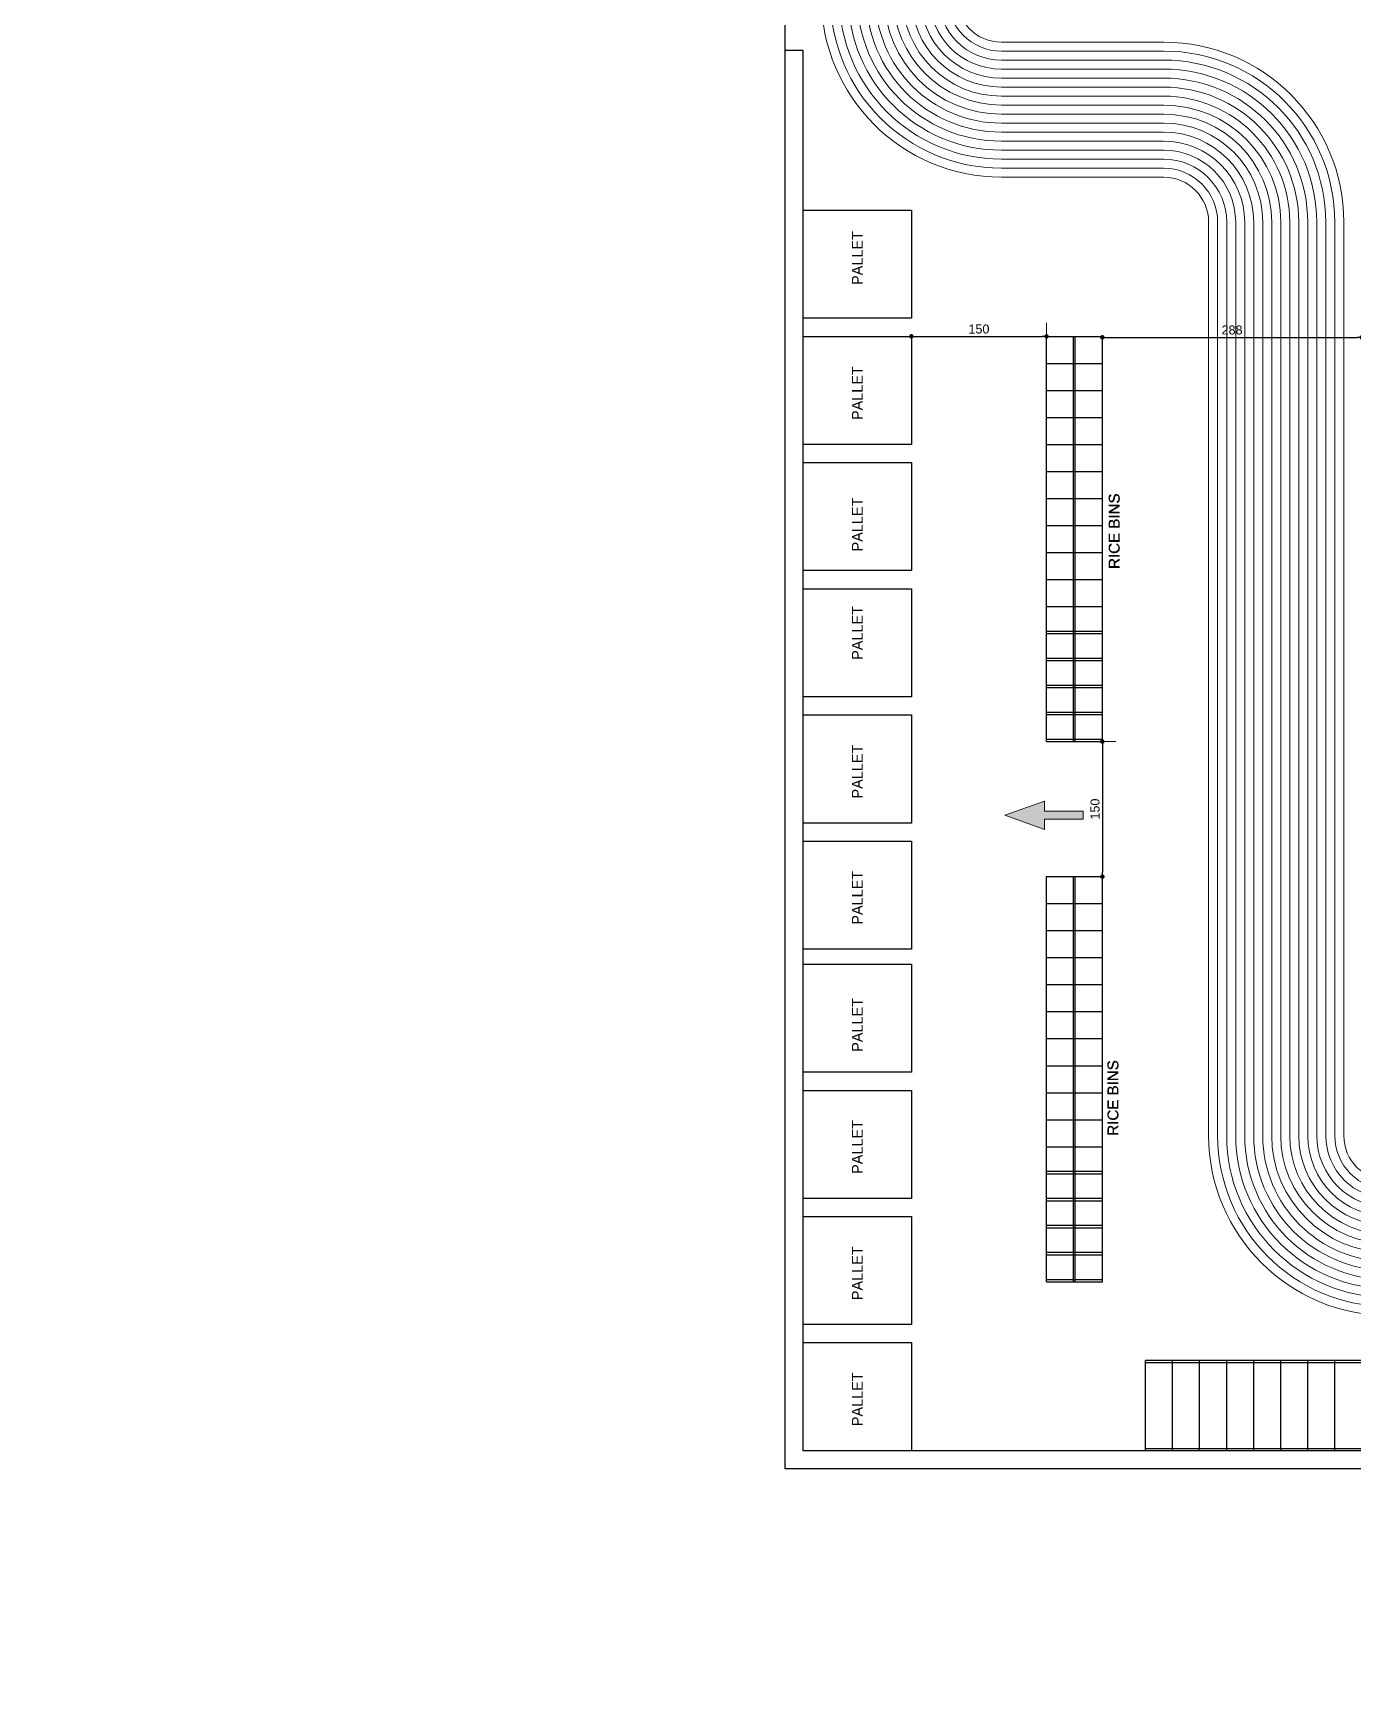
# Model space of a CAD drawing. Header units: centimetres. Extents: x 370416 to 395283, y 44791 to 69658.
# Drawn here: x 377364 to 378829, y 55672 to 57518 of the extents above; entities that cross this region are included whole.
import ezdxf

# ---------------------------------------------------------------- set-up
doc = ezdxf.new("R2010")
doc.units = ezdxf.units.CM
doc.header["$PDMODE"] = 2
doc.header["$PDSIZE"] = -10
for name, color, linetype in [('D RACK', 7, 'Continuous'), ('LVI_FLOOR BEDS - GENERAL', 254, 'Continuous'), ('SPN-FURNITURE', 7, 'Continuous')]:
    doc.layers.add(name, color=color, linetype=linetype)
doc.layers.add('SPN-DIM', color=8, linetype='Continuous', lineweight=15)
doc.styles.add('ARIAL', font='arial.ttf')
doc.styles.add('TREE', font='arial.ttf')
doc.dimstyles.new('arc', dxfattribs={"dimtxt": 10, "dimasz": 5, "dimexe": 15, "dimexo": 2.5, "dimgap": 3, "dimtad": 1, "dimdec": 0, "dimzin": 0, "dimtxsty": 'TREE', "dimblk": 'DOT', "dimcen": 15, "dimdle": 0.5, "dimclrd": 256, "dimclre": 8, "dimclrt": 256, "dimadec": 0, "dimazin": 0, "dimtfac": 1, "dimtdec": 0, "dimtofl": 0, "dimtmove": 1, "dimatfit": 0, "dimldrblk": 'DOT', "dimfxl": 20, "dimfxlon": 1, "dimtolj": 1, "dimtzin": 0, "dimlwd": -1, "dimlwe": 0, "dimarcsym": 0})

# ---------------------------------------------------------------- blocks, each defined once
blk = doc.blocks.new('_Dot')
at = {"color": 0, "linetype": 'ByBlock', "lineweight": -2}
blk.add_line((-0.5, 0), (-1, 0), dxfattribs=at)
at = {"color": 0, "linetype": 'ByBlock', "lineweight": -3, "const_width": 0.5}
blk.add_lwpolyline([(-0.25, 0, 1), (0.25, 0, 1)], format="xyb", close=True, dxfattribs=at)
blk = doc.blocks.new('*D335')
at = {"color": 8, "lineweight": 0, "transparency": 16777216}
for p, q in [((378488.6, 57181.1), (378488.6, 57196.1)), ((378338.6, 57181.1), (378338.6, 57166.1))]:
    blk.add_line(p, q, dxfattribs=at)
at = {"transparency": 16777216}
blk.add_line((378343.6, 57181.1), (378483.6, 57181.1), dxfattribs=at)
at = {"layer": 'Defpoints', "color": 0, "transparency": 16777216}
for p in [(378338.6, 57181.1), (378488.6, 57181.1), (378488.6, 57181.1)]:
    blk.add_point(p, dxfattribs=at)
at = {"transparency": 16777216, "xscale": 5, "yscale": 5, "zscale": 5, "rotation": 180}
blk.add_blockref('_Dot', (378338.6, 57181.1), dxfattribs=at)
at = {"transparency": 16777216, "xscale": 5, "yscale": 5, "zscale": 5}
blk.add_blockref('_Dot', (378488.6, 57181.1), dxfattribs=at)
at = {"transparency": 16777216, "insert": (378413.6, 57189.2), "char_height": 10, "attachment_point": 5, "style": 'TREE'}
blk.add_mtext('\\A1;150', dxfattribs=at)
blk = doc.blocks.new('*D327')
at = {"color": 8, "lineweight": 0, "transparency": 16777216}
for p, q in [((378550.6, 56731.1), (378565.6, 56731.1)), ((378550.6, 56581.1), (378535.6, 56581.1))]:
    blk.add_line(p, q, dxfattribs=at)
at = {"transparency": 16777216}
blk.add_line((378550.6, 56726.1), (378550.6, 56586.1), dxfattribs=at)
at = {"layer": 'Defpoints', "color": 0, "transparency": 16777216}
for p in [(378550.6, 56731.1), (378550.6, 56581.1), (378550.6, 56581.1)]:
    blk.add_point(p, dxfattribs=at)
at = {"transparency": 16777216, "xscale": 5, "yscale": 5, "zscale": 5}
for p, rotation in [((378550.6, 56731.1), 90), ((378550.6, 56581.1), 270)]:
    blk.add_blockref('_Dot', p, dxfattribs=dict(at, rotation=rotation))
at = {"transparency": 16777216, "insert": (378542.5, 56656.1), "char_height": 10, "attachment_point": 5, "rotation": 90, "style": 'TREE'}
blk.add_mtext('\\A1;150', dxfattribs=at)
blk = doc.blocks.new('*D337')
at = {"color": 8, "lineweight": 0, "transparency": 16777216}
for p, q in [((378838.6, 57160), (378838.6, 57195)), ((378550.6, 57180), (378550.6, 57165))]:
    blk.add_line(p, q, dxfattribs=at)
at = {"transparency": 16777216}
blk.add_line((378555.6, 57180), (378833.6, 57180), dxfattribs=at)
at = {"layer": 'Defpoints', "color": 0, "transparency": 16777216}
for p in [(378550.6, 57181.1), (378838.6, 57180), (378838.6, 57117.9)]:
    blk.add_point(p, dxfattribs=at)
at = {"transparency": 16777216, "xscale": 5, "yscale": 5, "zscale": 5, "rotation": 180}
blk.add_blockref('_Dot', (378550.6, 57180), dxfattribs=at)
at = {"transparency": 16777216, "xscale": 5, "yscale": 5, "zscale": 5}
blk.add_blockref('_Dot', (378838.6, 57180), dxfattribs=at)
at = {"transparency": 16777216, "insert": (378694.6, 57188.1), "char_height": 10, "attachment_point": 5, "style": 'TREE'}
blk.add_mtext('\\A1;288', dxfattribs=at)

msp = doc.modelspace()

# ---------------------------------------------------------------- hatches: boundary and pattern name
at = {"layer": 'LVI_FLOOR BEDS - GENERAL', "lineweight": -3, "transparency": 33554508}
h = msp.add_hatch(color=1, dxfattribs=at)
h.dxf.hatch_style = 1
h.paths.add_polyline_path([(378529.4, 56653.7), (378529.4, 56644.7), (378486.3, 56644.7), (378486.3, 56633.5), (378442.3, 56649.2), (378486.3, 56664.9), (378486.3, 56653.7)])
h = msp.add_hatch(color=1, dxfattribs=at)
h.dxf.hatch_style = 1
h.paths.add_polyline_path([(378529.4, 56653.7), (378529.4, 56644.7), (378486.3, 56644.7), (378486.3, 56633.5), (378442.3, 56649.2), (378486.3, 56664.9), (378486.3, 56653.7)])
h = msp.add_hatch(color=1, dxfattribs=at)
h.dxf.hatch_style = 1
h.paths.add_polyline_path([(378529.4, 56653.7), (378529.4, 56644.7), (378486.3, 56644.7), (378486.3, 56633.5), (378442.3, 56649.2), (378486.3, 56664.9), (378486.3, 56653.7)])
h = msp.add_hatch(color=1, dxfattribs=at)
h.dxf.hatch_style = 1
h.paths.add_polyline_path([(378529.4, 56653.7), (378529.4, 56644.7), (378486.3, 56644.7), (378486.3, 56633.5), (378442.3, 56649.2), (378486.3, 56664.9), (378486.3, 56653.7)])
h = msp.add_hatch(color=1, dxfattribs=at)
h.dxf.hatch_style = 1
h.paths.add_polyline_path([(378529.4, 56653.7), (378529.4, 56644.7), (378486.3, 56644.7), (378486.3, 56633.5), (378442.3, 56649.2), (378486.3, 56664.9), (378486.3, 56653.7)])
h = msp.add_hatch(color=1, dxfattribs=at)
h.dxf.hatch_style = 1
h.paths.add_polyline_path([(378529.4, 56653.7), (378529.4, 56644.7), (378486.3, 56644.7), (378486.3, 56633.5), (378442.3, 56649.2), (378486.3, 56664.9), (378486.3, 56653.7)])
h = msp.add_hatch(color=1, dxfattribs=at)
h.dxf.hatch_style = 1
h.paths.add_polyline_path([(378529.4, 56653.7), (378529.4, 56644.7), (378486.3, 56644.7), (378486.3, 56633.5), (378442.3, 56649.2), (378486.3, 56664.9), (378486.3, 56653.7)])
h = msp.add_hatch(color=1, dxfattribs=at)
h.dxf.hatch_style = 1
h.paths.add_polyline_path([(378529.4, 56653.7), (378529.4, 56644.7), (378486.3, 56644.7), (378486.3, 56633.5), (378442.3, 56649.2), (378486.3, 56664.9), (378486.3, 56653.7)])

# ---------------------------------------------------------------- linework, layer by layer
for p, q in [((378198.6, 55923.5), (378198.6, 57748.5)), ((378218.6, 57498.5), (378198.6, 57498.5)), ((378218.6, 55943.5), (378218.6, 57498.5)), ((379018.6, 56043.5), (378598.6, 56043.5)), ((378598.6, 55943.5), (378598.6, 56043.5)), ((379018.6, 56043.5), (378598.6, 56043.5)), ((378598.6, 56041), (378598.6, 56043.5)), ((378628.6, 55943.5), (378628.6, 56043.5)), ((378628.6, 55943.5), (378628.6, 56043.5)), ((378658.6, 55943.5), (378658.6, 56043.5)), ((378658.6, 55943.5), (378658.6, 56043.5)), ((378688.6, 55943.5), (378688.6, 56043.5)), ((378688.6, 55943.5), (378688.6, 56043.5)), ((378718.6, 55943.5), (378718.6, 56043.5)), ((378718.6, 55943.5), (378718.6, 56043.5)), ((378748.6, 55943.5), (378748.6, 56043.5)), ((378748.6, 55943.5), (378748.6, 56043.5)), ((378778.6, 55943.5), (378778.6, 56043.5)), ((378778.6, 55943.5), (378778.6, 56043.5)), ((378808.6, 55943.5), (378808.6, 56043.5)), ((378808.6, 55943.5), (378808.6, 56043.5)), ((379018.6, 56041), (378598.6, 56041)), ((379021.1, 56041), (378598.6, 56041)), ((378598.6, 55943.5), (378598.6, 56005.5)), ((379128.6, 55943.5), (378218.6, 55943.5)), ((379128.6, 55943.5), (378218.6, 55943.5)), ((378582.6, 55943.4), (378582.6, 55943.5)), ((379128.6, 55945.5), (378598.6, 55945.5)), ((379108.6, 55923.5), (378198.6, 55923.5)), ((379108.6, 55923.5), (378198.6, 55923.5))]:
    msp.add_line(p, q)
at = {"color": 30, "true_color": 0xf26722}
for p, q in [((378488.6, 56731.1), (378488.6, 57181.1)), ((378488.6, 57181.1), (378550.6, 57181.1)), ((378518.6, 56731.1), (378518.6, 57181.1)), ((378520.6, 56731.1), (378520.6, 57181.1)), ((378550.6, 56731.1), (378550.6, 57181.1)), ((378488.6, 57151.1), (378550.6, 57151.1)), ((378488.6, 57151.1), (378550.6, 57151.1)), ((378488.6, 57121.1), (378550.6, 57121.1)), ((378488.6, 57121.1), (378550.6, 57121.1)), ((378488.6, 57091.1), (378550.6, 57091.1)), ((378488.6, 57091.1), (378550.6, 57091.1)), ((378488.6, 57061.1), (378550.6, 57061.1)), ((378488.6, 57061.1), (378550.6, 57061.1)), ((378488.6, 57031.1), (378550.6, 57031.1)), ((378488.6, 57031.1), (378550.6, 57031.1)), ((378488.6, 57001.1), (378550.6, 57001.1)), ((378488.6, 56971.1), (378550.6, 56971.1)), ((378488.6, 56941.1), (378550.6, 56941.1)), ((378488.6, 56911.1), (378550.6, 56911.1)), ((378488.6, 56881.1), (378550.6, 56881.1)), ((378488.6, 56881.1), (378550.6, 56881.1)), ((378488.6, 56853.8), (378550.6, 56853.8)), ((378488.6, 56851.1), (378550.6, 56851.1)), ((378488.6, 56851.1), (378550.6, 56851.1)), ((378488.6, 56823.8), (378550.6, 56823.8)), ((378488.6, 56821.1), (378550.6, 56821.1)), ((378488.6, 56821.1), (378550.6, 56821.1)), ((378488.6, 56793.8), (378550.6, 56793.8)), ((378488.6, 56791.1), (378550.6, 56791.1)), ((378488.6, 56791.1), (378550.6, 56791.1)), ((378488.6, 56763.8), (378550.6, 56763.8)), ((378488.6, 56761.1), (378550.6, 56761.1)), ((378488.6, 56761.1), (378550.6, 56761.1)), ((378488.6, 56733.8), (378550.6, 56733.8)), ((378488.6, 56731.1), (378550.6, 56731.1)), ((378488.6, 56731.1), (378550.6, 56731.1)), ((378488.6, 56131.1), (378488.6, 56581.1)), ((378488.6, 56581.1), (378550.6, 56581.1)), ((378488.6, 56131.1), (378488.6, 56581.1)), ((378488.6, 56581.1), (378550.6, 56581.1)), ((378518.6, 56131.1), (378518.6, 56581.1)), ((378518.6, 56131.1), (378518.6, 56581.1)), ((378520.6, 56131.1), (378520.6, 56581.1)), ((378520.6, 56131.1), (378520.6, 56581.1)), ((378550.6, 56131.1), (378550.6, 56581.1)), ((378550.6, 56131.1), (378550.6, 56581.1)), ((378488.6, 56551.1), (378550.6, 56551.1)), ((378488.6, 56551.1), (378550.6, 56551.1)), ((378488.6, 56521.1), (378550.6, 56521.1)), ((378488.6, 56521.1), (378550.6, 56521.1)), ((378488.6, 56491.1), (378550.6, 56491.1)), ((378488.6, 56491.1), (378550.6, 56491.1)), ((378488.6, 56461.1), (378550.6, 56461.1)), ((378488.6, 56461.1), (378550.6, 56461.1)), ((378488.6, 56431.1), (378550.6, 56431.1)), ((378488.6, 56431.1), (378550.6, 56431.1)), ((378488.6, 56401.1), (378550.6, 56401.1)), ((378488.6, 56371.1), (378550.6, 56371.1)), ((378488.6, 56341.1), (378550.6, 56341.1)), ((378488.6, 56311.1), (378550.6, 56311.1)), ((378488.6, 56281.1), (378550.6, 56281.1)), ((378488.6, 56281.1), (378550.6, 56281.1)), ((378488.6, 56253.8), (378550.6, 56253.8)), ((378488.6, 56251.1), (378550.6, 56251.1)), ((378488.6, 56251.1), (378550.6, 56251.1)), ((378488.6, 56223.8), (378550.6, 56223.8)), ((378488.6, 56221.1), (378550.6, 56221.1)), ((378488.6, 56221.1), (378550.6, 56221.1)), ((378488.6, 56193.8), (378550.6, 56193.8)), ((378488.6, 56191.1), (378550.6, 56191.1)), ((378488.6, 56191.1), (378550.6, 56191.1)), ((378488.6, 56163.8), (378550.6, 56163.8)), ((378488.6, 56161.1), (378550.6, 56161.1)), ((378488.6, 56161.1), (378550.6, 56161.1)), ((378488.6, 56133.8), (378550.6, 56133.8)), ((378488.6, 56131.1), (378550.6, 56131.1)), ((378488.6, 56131.1), (378550.6, 56131.1))]:
    msp.add_line(p, q, dxfattribs=at)
for points in [[(378218.6, 57321.2), (378218.6, 57321.2), (378338.6, 57321.2), (378338.6, 57201.2), (378218.6, 57201.2), (378218.6, 57321.2)], [(378218.6, 57181.1), (378218.6, 57181.1), (378338.6, 57181.1), (378338.6, 57061.1), (378218.6, 57061.1), (378218.6, 57181.1)], [(378218.6, 57040.9), (378218.6, 57040.9), (378338.6, 57040.9), (378338.6, 56920.9), (378218.6, 56920.9), (378218.6, 57040.9)], [(378218.6, 57040.9), (378218.6, 57040.9), (378338.6, 57040.9), (378338.6, 56920.9), (378218.6, 56920.9), (378218.6, 57040.9)], [(378218.6, 56900.8), (378218.6, 56900.8), (378338.6, 56900.8), (378338.6, 56780.8), (378218.6, 56780.8), (378218.6, 56900.8)], [(378218.6, 56760.6), (378218.6, 56760.6), (378338.6, 56760.6), (378338.6, 56640.6), (378218.6, 56640.6), (378218.6, 56760.6)], [(378218.6, 56760.6), (378218.6, 56760.6), (378338.6, 56760.6), (378338.6, 56640.6), (378218.6, 56640.6), (378218.6, 56760.6)], [(378218.6, 56620.5), (378218.6, 56620.5), (378338.6, 56620.5), (378338.6, 56500.5), (378218.6, 56500.5), (378218.6, 56620.5)], [(378218.6, 56483.8), (378218.6, 56483.8), (378338.6, 56483.8), (378338.6, 56363.8), (378218.6, 56363.8), (378218.6, 56483.8)], [(378218.6, 56343.7), (378218.6, 56343.7), (378338.6, 56343.7), (378338.6, 56223.7), (378218.6, 56223.7), (378218.6, 56343.7)], [(378218.6, 56343.7), (378218.6, 56343.7), (378338.6, 56343.7), (378338.6, 56223.7), (378218.6, 56223.7), (378218.6, 56343.7)], [(378218.6, 56203.5), (378218.6, 56203.5), (378338.6, 56203.5), (378338.6, 56083.5), (378218.6, 56083.5), (378218.6, 56203.5)], [(378218.6, 56063.5), (378218.6, 56063.5), (378338.6, 56063.5), (378338.6, 55943.5), (378218.6, 55943.5), (378218.6, 56063.5)]]:
    msp.add_lwpolyline(points, dxfattribs=at)
at = {"color": 1}
msp.add_lwpolyline([(378218.6, 56063.5), (378218.6, 56063.5), (378338.6, 56063.5), (378338.6, 55943.5), (378218.6, 55943.5), (378218.6, 56063.5)], dxfattribs=at)
msp.add_lwpolyline([(378218.6, 56063.5), (378218.6, 56063.5), (378338.6, 56063.5), (378338.6, 55943.5), (378218.6, 55943.5), (378218.6, 56063.5)], dxfattribs=at)
msp.add_lwpolyline([(378218.6, 56063.5), (378218.6, 56063.5), (378338.6, 56063.5), (378338.6, 55943.5), (378218.6, 55943.5), (378218.6, 56063.5)], dxfattribs=at)
msp.add_lwpolyline([(378218.6, 56063.5), (378218.6, 56063.5), (378338.6, 56063.5), (378338.6, 55943.5), (378218.6, 55943.5), (378218.6, 56063.5)], dxfattribs=at)
msp.add_lwpolyline([(378218.6, 56063.5), (378218.6, 56063.5), (378338.6, 56063.5), (378338.6, 55943.5), (378218.6, 55943.5), (378218.6, 56063.5)], dxfattribs=at)
msp.add_lwpolyline([(378218.6, 56063.5), (378218.6, 56063.5), (378338.6, 56063.5), (378338.6, 55943.5), (378218.6, 55943.5), (378218.6, 56063.5)], dxfattribs=at)
msp.add_lwpolyline([(378218.6, 56063.5), (378218.6, 56063.5), (378338.6, 56063.5), (378338.6, 55943.5), (378218.6, 55943.5), (378218.6, 56063.5)], dxfattribs=at)
msp.add_lwpolyline([(378218.6, 56063.5), (378218.6, 56063.5), (378338.6, 56063.5), (378338.6, 55943.5), (378218.6, 55943.5), (378218.6, 56063.5)], dxfattribs=at)
msp.add_lwpolyline([(378218.6, 56063.5), (378218.6, 56063.5), (378338.6, 56063.5), (378338.6, 55943.5), (378218.6, 55943.5), (378218.6, 56063.5)], dxfattribs=at)
msp.add_lwpolyline([(378218.6, 56063.5), (378218.6, 56063.5), (378338.6, 56063.5), (378338.6, 55943.5), (378218.6, 55943.5), (378218.6, 56063.5)], dxfattribs=at)
msp.add_lwpolyline([(378218.6, 56063.5), (378218.6, 56063.5), (378338.6, 56063.5), (378338.6, 55943.5), (378218.6, 55943.5), (378218.6, 56063.5)], dxfattribs=at)
msp.add_lwpolyline([(378218.6, 56063.5), (378218.6, 56063.5), (378338.6, 56063.5), (378338.6, 55943.5), (378218.6, 55943.5), (378218.6, 56063.5)], dxfattribs=at)
msp.add_lwpolyline([(378218.6, 56063.5), (378218.6, 56063.5), (378338.6, 56063.5), (378338.6, 55943.5), (378218.6, 55943.5), (378218.6, 56063.5)], dxfattribs=at)
msp.add_lwpolyline([(378218.6, 56063.5), (378218.6, 56063.5), (378338.6, 56063.5), (378338.6, 55943.5), (378218.6, 55943.5), (378218.6, 56063.5)], dxfattribs=at)
msp.add_lwpolyline([(378218.6, 56063.5), (378218.6, 56063.5), (378338.6, 56063.5), (378338.6, 55943.5), (378218.6, 55943.5), (378218.6, 56063.5)], dxfattribs=at)
msp.add_lwpolyline([(378218.6, 56063.5), (378218.6, 56063.5), (378338.6, 56063.5), (378338.6, 55943.5), (378218.6, 55943.5), (378218.6, 56063.5)], dxfattribs=at)
msp.add_lwpolyline([(378218.6, 56063.5), (378218.6, 56063.5), (378338.6, 56063.5), (378338.6, 55943.5), (378218.6, 55943.5), (378218.6, 56063.5)], dxfattribs=at)
msp.add_lwpolyline([(378218.6, 56063.5), (378218.6, 56063.5), (378338.6, 56063.5), (378338.6, 55943.5), (378218.6, 55943.5), (378218.6, 56063.5)], dxfattribs=at)
msp.add_lwpolyline([(378218.6, 56063.5), (378218.6, 56063.5), (378338.6, 56063.5), (378338.6, 55943.5), (378218.6, 55943.5), (378218.6, 56063.5)], dxfattribs=at)
msp.add_lwpolyline([(378218.6, 56063.5), (378218.6, 56063.5), (378338.6, 56063.5), (378338.6, 55943.5), (378218.6, 55943.5), (378218.6, 56063.5)], dxfattribs=at)
msp.add_lwpolyline([(378218.6, 56063.5), (378218.6, 56063.5), (378338.6, 56063.5), (378338.6, 55943.5), (378218.6, 55943.5), (378218.6, 56063.5)], dxfattribs=at)
msp.add_lwpolyline([(378218.6, 56063.5), (378218.6, 56063.5), (378338.6, 56063.5), (378338.6, 55943.5), (378218.6, 55943.5), (378218.6, 56063.5)], dxfattribs=at)
msp.add_lwpolyline([(378218.6, 56063.5), (378218.6, 56063.5), (378338.6, 56063.5), (378338.6, 55943.5), (378218.6, 55943.5), (378218.6, 56063.5)], dxfattribs=at)
msp.add_circle((382849.7, 57224.7), 12433.5)
at = {"layer": 'D RACK', "color": 251, "lineweight": 9, "true_color": 0x636466}
for p, q in [((378618.6, 57507.9), (378438.6, 57507.9)), ((378618.6, 57497.9), (378438.6, 57497.9)), ((378618.6, 57487.9), (378438.6, 57487.9)), ((378618.6, 57487.9), (378438.6, 57487.9)), ((378618.6, 57477.9), (378438.6, 57477.9)), ((378618.6, 57467.9), (378438.6, 57467.9)), ((378618.6, 57457.9), (378438.6, 57457.9)), ((378618.6, 57457.9), (378438.6, 57457.9)), ((378618.6, 57447.9), (378438.6, 57447.9)), ((378618.6, 57437.9), (378438.6, 57437.9)), ((378618.6, 57427.9), (378438.6, 57427.9)), ((378618.6, 57417.9), (378438.6, 57417.9)), ((378618.6, 57417.9), (378438.6, 57417.9)), ((378618.6, 57407.9), (378438.6, 57407.9)), ((378618.6, 57397.9), (378438.6, 57397.9)), ((378618.6, 57387.9), (378438.6, 57387.9)), ((378618.6, 57377.9), (378438.6, 57377.9)), ((378618.6, 57367.9), (378438.6, 57367.9)), ((378618.6, 57357.9), (378438.6, 57357.9)), ((378668.6, 57307.9), (378668.6, 56293.5)), ((378678.6, 57307.9), (378678.6, 56293.5)), ((378688.6, 57307.9), (378688.6, 56293.5)), ((378698.6, 57307.9), (378698.6, 56293.5)), ((378708.6, 57307.9), (378708.6, 56293.5)), ((378718.6, 57307.9), (378718.6, 56293.5)), ((378718.6, 57307.9), (378718.6, 56293.5)), ((378728.6, 57307.9), (378728.6, 56293.5)), ((378738.6, 57307.9), (378738.6, 56293.5)), ((378748.6, 57307.9), (378748.6, 56293.5)), ((378758.6, 57307.9), (378758.6, 56293.5)), ((378768.6, 57307.9), (378768.6, 56293.5)), ((378768.6, 57307.9), (378768.6, 56293.5)), ((378778.6, 57307.9), (378778.6, 56293.5)), ((378788.6, 57307.9), (378788.6, 56293.5)), ((378798.6, 57307.9), (378798.6, 56293.5)), ((378808.6, 57307.9), (378808.6, 56293.5)), ((378818.6, 57307.9), (378818.6, 56293.5)), ((378818.6, 57307.9), (378818.6, 56293.5))]:
    msp.add_line(p, q, dxfattribs=at)
for centre, radius, start, end in [((378438.6, 57557.9), 200, 180, 270), ((378438.6, 57557.9), 190, 180, 270), ((378438.6, 57557.9), 180, 180, 270), ((378438.6, 57557.9), 170, 180, 270), ((378438.6, 57557.9), 160, 180, 270), ((378438.6, 57557.9), 150, 180, 270), ((378438.6, 57557.9), 140, 180, 270), ((378438.6, 57557.9), 130, 180, 270), ((378438.6, 57557.9), 120, 180, 270), ((378438.6, 57557.9), 110, 180, 270), ((378438.6, 57557.9), 100, 180, 270), ((378438.6, 57557.9), 100, 180, 270), ((378438.6, 57557.9), 90, 180, 270), ((378438.6, 57557.9), 80, 180, 270), ((378438.6, 57557.9), 70, 180, 270), ((378438.6, 57557.9), 60, 180, 270), ((378438.6, 57557.9), 60, 180, 270), ((378438.6, 57557.9), 50, 180, 270), ((378618.6, 57307.9), 200, 360, 90), ((378618.6, 57307.9), 190, 360, 90), ((378618.6, 57307.9), 190, 360, 90), ((378618.6, 57307.9), 180, 360, 90), ((378618.6, 57307.9), 180, 360, 90), ((378618.6, 57307.9), 180, 360, 90), ((378618.6, 57307.9), 170, 360, 90), ((378618.6, 57307.9), 160, 360, 90), ((378618.6, 57307.9), 160, 360, 90), ((378618.6, 57307.9), 150, 360, 90), ((378618.6, 57307.9), 140, 360, 90), ((378618.6, 57307.9), 140, 360, 90), ((378618.6, 57307.9), 140, 360, 90), ((378618.6, 57307.9), 140, 360, 90), ((378618.6, 57307.9), 130, 360, 90), ((378618.6, 57307.9), 120, 360, 90), ((378618.6, 57307.9), 110, 360, 90), ((378618.6, 57307.9), 110, 360, 90), ((378618.6, 57307.9), 110, 360, 90), ((378618.6, 57307.9), 100, 360, 90), ((378618.6, 57307.9), 90, 360, 90), ((378618.6, 57307.9), 80, 360, 90), ((378618.6, 57307.9), 70, 360, 90), ((378618.6, 57307.9), 70, 360, 90), ((378618.6, 57307.9), 60, 360, 90), ((378618.6, 57307.9), 50, 360, 90), ((378868.6, 56293.5), 200, 180, 270), ((378868.6, 56293.5), 200, 180, 270), ((378868.6, 56293.5), 190, 180, 270), ((378868.6, 56293.5), 190, 180, 270), ((378868.6, 56293.5), 180, 180, 270), ((378868.6, 56293.5), 180, 180, 270), ((378868.6, 56293.5), 180, 180, 270), ((378868.6, 56293.5), 180, 180, 270), ((378868.6, 56293.5), 180, 180, 270), ((378868.6, 56293.5), 180, 180, 270), ((378868.6, 56293.5), 180, 180, 270), ((378868.6, 56293.5), 170, 180, 270), ((378868.6, 56293.5), 160, 180, 270), ((378868.6, 56293.5), 160, 180, 270), ((378868.6, 56293.5), 150, 180, 270), ((378868.6, 56293.5), 150, 180, 270), ((378868.6, 56293.5), 140, 180, 270), ((378868.6, 56293.5), 130, 180, 270), ((378868.6, 56293.5), 120, 180, 270), ((378868.6, 56293.5), 110, 180, 270), ((378868.6, 56293.5), 100, 180, 270), ((378868.6, 56293.5), 90, 180, 270), ((378868.6, 56293.5), 80, 180, 270), ((378868.6, 56293.5), 70, 180, 270), ((378868.6, 56293.5), 60, 180, 270), ((378868.6, 56293.5), 50, 180, 270)]:
    msp.add_arc(centre, radius, start, end, dxfattribs=at)
at = {"layer": 'SPN-DIM', "color": 251, "true_color": 0x636466}
msp.add_lwpolyline([(378529.4, 56653.7), (378529.4, 56644.7), (378486.3, 56644.7), (378486.3, 56633.5), (378442.3, 56649.2), (378486.3, 56664.9), (378486.3, 56653.7), (378529.4, 56653.7)], dxfattribs=at)
msp.add_lwpolyline([(378529.4, 56653.7), (378529.4, 56644.7), (378486.3, 56644.7), (378486.3, 56633.5), (378442.3, 56649.2), (378486.3, 56664.9), (378486.3, 56653.7), (378529.4, 56653.7)], dxfattribs=at)
msp.add_lwpolyline([(378529.4, 56653.7), (378529.4, 56644.7), (378486.3, 56644.7), (378486.3, 56633.5), (378442.3, 56649.2), (378486.3, 56664.9), (378486.3, 56653.7), (378529.4, 56653.7)], dxfattribs=at)
msp.add_lwpolyline([(378529.4, 56653.7), (378529.4, 56644.7), (378486.3, 56644.7), (378486.3, 56633.5), (378442.3, 56649.2), (378486.3, 56664.9), (378486.3, 56653.7), (378529.4, 56653.7)], dxfattribs=at)
msp.add_lwpolyline([(378529.4, 56653.7), (378529.4, 56644.7), (378486.3, 56644.7), (378486.3, 56633.5), (378442.3, 56649.2), (378486.3, 56664.9), (378486.3, 56653.7), (378529.4, 56653.7)], dxfattribs=at)
msp.add_lwpolyline([(378529.4, 56653.7), (378529.4, 56644.7), (378486.3, 56644.7), (378486.3, 56633.5), (378442.3, 56649.2), (378486.3, 56664.9), (378486.3, 56653.7), (378529.4, 56653.7)], dxfattribs=at)
msp.add_lwpolyline([(378529.4, 56653.7), (378529.4, 56644.7), (378486.3, 56644.7), (378486.3, 56633.5), (378442.3, 56649.2), (378486.3, 56664.9), (378486.3, 56653.7), (378529.4, 56653.7)], dxfattribs=at)
msp.add_lwpolyline([(378529.4, 56653.7), (378529.4, 56644.7), (378486.3, 56644.7), (378486.3, 56633.5), (378442.3, 56649.2), (378486.3, 56664.9), (378486.3, 56653.7), (378529.4, 56653.7)], dxfattribs=at)

# ---------------------------------------------------------------- texts
at = {"layer": 'SPN-FURNITURE', "color": 1, "lineweight": 9, "style": 'ARIAL'}
for p in [(378569.6, 56923), (378569.9, 56922.6)]:
    msp.add_text('RICE BINS', height=12, rotation=90, dxfattribs=at).set_placement(p)
at = {"layer": 'SPN-FURNITURE', "color": 1, "style": 'ARIAL'}
for p in [(378568.2, 56293.5), (378568.5, 56293.2)]:
    msp.add_text('RICE BINS', height=12, rotation=90, dxfattribs=at).set_placement(p)
at = {"layer": 'SPN-FURNITURE', "color": 1, "char_height": 12, "attachment_point": 1, "rotation": 90, "style": 'ARIAL'}
for insert in [(378272.6, 57238.2), (378272.6, 57088.2), (378272.6, 56942.2), (378272.6, 56821.8), (378272.6, 56667.8), (378272.6, 56667.8), (378272.6, 56527.7), (378272.6, 56386.5), (378272.6, 56250.9), (378272.6, 56250.9), (378272.6, 56110.7), (378272.6, 55970.7)]:
    msp.add_mtext('{\\fCentury Gothic|b0|i0|c0|p34;PALLET}', dxfattribs=dict(at, insert=insert))

# ---------------------------------------------------------------- dimensions: what is measured, and where the dimension line sits
for base, p1, p2, picture, middle in [((378488.6, 57181.1), (378338.6, 57181.1), (378488.6, 57181.1), '*D335', (378413.6, 57189.2)), ((378838.6, 57180), (378550.6, 57181.1), (378838.6, 57117.9), '*D337', (378694.6, 57188.1))]:
    dim = msp.add_linear_dim(base=base, p1=p1, p2=p2, dimstyle='arc')
    dim.commit()
    dim.dimension.update_dxf_attribs({"geometry": picture, "text_midpoint": middle})
dim = msp.add_linear_dim(base=(378550.6, 56581.1), p1=(378550.6, 56731.1), p2=(378550.6, 56581.1), angle=90, dimstyle='arc')
dim.commit()
dim.dimension.update_dxf_attribs({"geometry": '*D327', "text_midpoint": (378542.5, 56656.1)})

doc.saveas('drawing.dxf')
